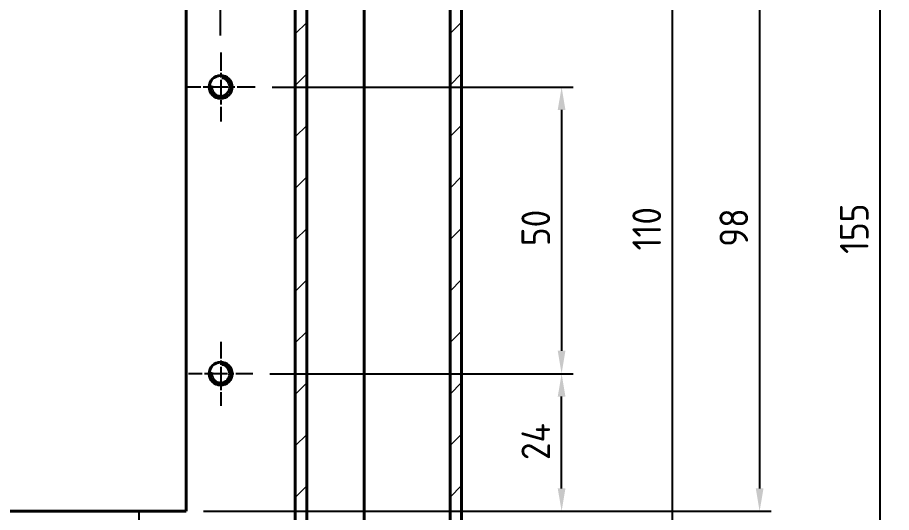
# Model space of a CAD drawing. Header units: millimetres. Extents: x 0 to 2378, y 0 to 1682.
# Drawn here: x 1100.2 to 1252.7, y 1352.6 to 1438.9 of the extents above; entities that cross this region are included whole.
import ezdxf

# ---------------------------------------------------------------- set-up
doc = ezdxf.new("R2010")
doc.units = ezdxf.units.MM
doc.header["$LTSCALE"] = 2
doc.linetypes.add('CHAIN', pattern=[0.3543, 0.2362, -0.0295, 0.0591, -0.0295])
for name, color, linetype, lineweight in [('가시적인 것(ISO)', 3, 'Continuous', 40), ('가시적인 좁은 것(ISO)', 3, 'Continuous', 35), ('중심 표식(ISO)', 1, 'Continuous', 25), ('치수(ISO)', 2, 'Continuous', 25), ('해치(ISO)', 7, 'Continuous', 18)]:
    doc.layers.add(name, color=color, linetype=linetype, lineweight=lineweight)
doc.styles.add('치수 텍스트_PSTEK_POSCO', font='isocp.shx')
doc.dimstyles.new('치수_PSTEK_POSCO', dxfattribs={"dimscale": 2, "dimtxt": 2.5, "dimasz": 2, "dimexe": 1, "dimexo": 1.5, "dimgap": 1, "dimtad": 1, "dimrnd": 1e-08, "dimdsep": 46, "dimtxsty": '치수 텍스트_PSTEK_POSCO', "dimcen": 0.09, "dimdle": 10, "dimclrd": 7, "dimclre": 7, "dimclrt": 2, "dimadec": 1, "dimazin": 2, "dimtfac": 1, "dimtmove": 0, "dimatfit": 3, "dimfxl": 0, "dimtolj": 1, "dimlwd": -1, "dimlwe": -1, "dimarcsym": 0})

# ---------------------------------------------------------------- blocks, each defined once
blk = doc.blocks.new('*D115')
at = {"layer": 'Defpoints', "color": 0}
for p in [(1129.67, 1450.79), (1129.67, 1352.79), (1229.67, 1352.79)]:
    blk.add_point(p, dxfattribs=at)
at = {"layer": '치수(ISO)', "color": 7}
for p, q in [((1132.67, 1450.79), (1231.67, 1450.79)), ((1229.67, 1446.79), (1229.67, 1356.79)), ((1132.67, 1352.79), (1231.67, 1352.79))]:
    blk.add_line(p, q, dxfattribs=at)
for points in [[(1229, 1446.79), (1230.34, 1446.79), (1229.67, 1450.79)], [(1229, 1356.79), (1230.34, 1356.79), (1229.67, 1352.79)]]:
    blk.add_solid(points, dxfattribs=at)
at = {"layer": '치수(ISO)', "color": 2, "insert": (1225.17, 1398.93), "char_height": 5, "attachment_point": 4, "rotation": 90, "style": '치수 텍스트_PSTEK_POSCO'}
blk.add_mtext('\\A1;98', dxfattribs=at)
blk = doc.blocks.new('*D118')
at = {"layer": 'Defpoints', "color": 0}
for p in [(1127.42, 1456.79), (1214.48, 1456.79), (1127.42, 1346.79)]:
    blk.add_point(p, dxfattribs=at)
at = {"layer": '치수(ISO)', "color": 7}
for p, q in [((1130.42, 1456.79), (1216.48, 1456.79)), ((1214.48, 1350.79), (1214.48, 1452.79)), ((1130.42, 1346.79), (1216.48, 1346.79))]:
    blk.add_line(p, q, dxfattribs=at)
for points in [[(1213.81, 1452.79), (1215.15, 1452.79), (1214.48, 1456.79)], [(1213.81, 1350.79), (1215.15, 1350.79), (1214.48, 1346.79)]]:
    blk.add_solid(points, dxfattribs=at)
at = {"layer": '치수(ISO)', "color": 2, "insert": (1209.98, 1398.29), "char_height": 5, "attachment_point": 4, "rotation": 90, "style": '치수 텍스트_PSTEK_POSCO'}
blk.add_mtext('\\A1;110', dxfattribs=at)
blk = doc.blocks.new('*D119')
at = {"layer": 'Defpoints', "color": 0}
for p in [(1150.67, 1479.29), (1250.67, 1479.29), (1150.67, 1324.29)]:
    blk.add_point(p, dxfattribs=at)
at = {"layer": '치수(ISO)', "color": 7}
for p, q in [((1153.67, 1479.29), (1252.67, 1479.29)), ((1250.67, 1328.29), (1250.67, 1475.29)), ((1153.67, 1324.29), (1252.67, 1324.29))]:
    blk.add_line(p, q, dxfattribs=at)
for points in [[(1250, 1475.29), (1251.34, 1475.29), (1250.67, 1479.29)], [(1250, 1328.29), (1251.34, 1328.29), (1250.67, 1324.29)]]:
    blk.add_solid(points, dxfattribs=at)
at = {"layer": '치수(ISO)', "color": 2, "insert": (1246.17, 1397.68), "char_height": 5, "attachment_point": 4, "rotation": 90, "style": '치수 텍스트_PSTEK_POSCO'}
blk.add_mtext('\\A1;155', dxfattribs=at)
blk = doc.blocks.new('*D144')
at = {"layer": 'Defpoints', "color": 0}
for p in [(1141.67, 1426.79), (1141.25, 1376.79), (1195.13, 1376.79)]:
    blk.add_point(p, dxfattribs=at)
at = {"layer": '치수(ISO)', "color": 7}
for p, q in [((1144.67, 1426.79), (1197.13, 1426.79)), ((1195.13, 1422.79), (1195.13, 1380.79)), ((1144.25, 1376.79), (1197.13, 1376.79))]:
    blk.add_line(p, q, dxfattribs=at)
for points in [[(1194.46, 1422.79), (1195.8, 1422.79), (1195.13, 1426.79)], [(1194.46, 1380.79), (1195.8, 1380.79), (1195.13, 1376.79)]]:
    blk.add_solid(points, dxfattribs=at)
at = {"layer": '치수(ISO)', "color": 2, "insert": (1190.63, 1399.04), "char_height": 5, "attachment_point": 4, "rotation": 90, "style": '치수 텍스트_PSTEK_POSCO'}
blk.add_mtext('\\A1;50', dxfattribs=at)
blk = doc.blocks.new('*D148')
at = {"layer": 'Defpoints', "color": 0}
for p in [(957.17, 1516.03), (957.17, 1432.79), (1135.67, 1432.79)]:
    blk.add_point(p, dxfattribs=at)
at = {"layer": '치수(ISO)', "color": 7}
for p, q in [((957.17, 1435.79), (957.17, 1518.03)), ((1135.67, 1435.79), (1135.67, 1518.03)), ((1131.67, 1516.03), (961.17, 1516.03))]:
    blk.add_line(p, q, dxfattribs=at)
for points in [[(961.17, 1516.7), (961.17, 1515.36), (957.17, 1516.03)], [(1131.67, 1516.7), (1131.67, 1515.36), (1135.67, 1516.03)]]:
    blk.add_solid(points, dxfattribs=at)
at = {"layer": '치수(ISO)', "color": 2, "insert": (1039.82, 1520.53), "char_height": 5, "attachment_point": 4, "style": '치수 텍스트_PSTEK_POSCO'}
blk.add_mtext('\\A1;178.5', dxfattribs=at)
blk = doc.blocks.new('*D149')
at = {"layer": 'Defpoints', "color": 0}
for p in [(1141.25, 1376.79), (1195.13, 1376.79), (1129.67, 1352.79)]:
    blk.add_point(p, dxfattribs=at)
at = {"layer": '치수(ISO)', "color": 7}
for p, q in [((1144.25, 1376.79), (1197.13, 1376.79)), ((1195.13, 1356.79), (1195.13, 1372.79)), ((1132.67, 1352.79), (1197.13, 1352.79))]:
    blk.add_line(p, q, dxfattribs=at)
for points in [[(1194.46, 1372.79), (1195.8, 1372.79), (1195.13, 1376.79)], [(1194.46, 1356.79), (1195.8, 1356.79), (1195.13, 1352.79)]]:
    blk.add_solid(points, dxfattribs=at)
at = {"layer": '치수(ISO)', "color": 2, "insert": (1190.63, 1361.73), "char_height": 5, "attachment_point": 4, "rotation": 90, "style": '치수 텍스트_PSTEK_POSCO'}
blk.add_mtext('\\A1;24', dxfattribs=at)

msp = doc.modelspace()

# ---------------------------------------------------------------- hatches: boundary and pattern name
at = {"layer": '해치(ISO)'}
h = msp.add_hatch(dxfattribs=at)
h.set_pattern_fill('ANSI31', color=256, scale=50.8, style=0)
h.set_pattern_definition([(45, (0, 0), (-4.490128, 4.490128), [])])
h.paths.add_polyline_path([(894.6712, 1324.2885), (1150.6712, 1324.2885), (1150.6712, 1479.2885), (894.6712, 1479.2885)])
h.paths.add_polyline_path([(1148.6712, 1326.2885), (896.6712, 1326.2885), (896.6712, 1417.2885), (898.6712, 1417.2885), (898.6712, 1419.2885), (898.6712, 1477.2885), (1148.6712, 1477.2885)], flags=0)
h.paths.add_polyline_path([(1175.6712, 1467.0363), (1177.6712, 1467.0363), (1177.6712, 1468.5885), (1177.6712, 1482.9885), (1177.6712, 1484.5407), (1175.6712, 1484.5407)])
h.paths.add_polyline_path([(1175.6712, 1341.0363), (1177.6712, 1341.0363), (1177.6712, 1342.5885), (1177.6712, 1460.9885), (1177.6712, 1462.5407), (1175.6712, 1462.5407)])
h.paths.add_polyline_path([(1175.6712, 1319.0363), (1177.6712, 1319.0363), (1177.6712, 1320.5885), (1177.6712, 1334.9885), (1177.6712, 1336.5407), (1175.6712, 1336.5407)])
h.paths.add_polyline_path([(867.6712, 1506.7885), (867.6712, 1296.7885), (1143.0416, 1296.7885), (1143.0416, 1286.7885), (1152.3008, 1286.7885), (1152.3008, 1296.7885), (1177.6712, 1296.7885), (1177.6712, 1312.9885), (1177.6712, 1314.5407), (1175.6712, 1314.5407), (1175.6712, 1298.7885), (869.6712, 1298.7885), (869.6712, 1504.7885), (1175.6712, 1504.7885), (1175.6712, 1489.0363), (1177.6712, 1489.0363), (1177.6712, 1490.5885), (1177.6712, 1506.7885)])

# ---------------------------------------------------------------- linework, layer by layer
at = {"layer": '가시적인 것(ISO)'}
for p, q in [((1150.6712, 1324.2885), (1150.6712, 1479.2885)), ((1160.6712, 1324.2885), (1160.6712, 1479.2885)), ((1148.6712, 1477.2885), (1148.6712, 1326.2885)), ((1175.6712, 1462.5407), (1175.6712, 1341.0363)), ((1177.6712, 1341.0363), (1177.6712, 1462.5407)), ((1129.6712, 1450.7885), (1129.6712, 1352.7885)), ((1129.6712, 1352.7885), (963.1712, 1352.7885))]:
    msp.add_line(p, q, dxfattribs=at)
for centre in [(1135.6712, 1426.7885), (1135.6712, 1376.7885)]:
    msp.add_circle(centre, 2, dxfattribs=at)
at = {"layer": '가시적인 좁은 것(ISO)'}
for centre in [(1135.6712, 1426.7885), (1135.6712, 1376.7885)]:
    msp.add_arc(centre, 1.582, 170, 80, dxfattribs=at)
at = {"layer": '중심 표식(ISO)', "linetype": 'CHAIN', "ltscale": 6.667144}
for p, q in [((1135.6712, 1432.7885), (1135.6712, 1420.7885)), ((1141.6712, 1426.7885), (1129.6712, 1426.7885)), ((1121.4212, 1352.7885), (1121.4212, 1340.7885))]:
    msp.add_line(p, q, dxfattribs=at)
at = {"layer": '중심 표식(ISO)', "linetype": 'CHAIN', "ltscale": 6.20266}
for p, q in [((1135.6712, 1382.3705), (1135.6712, 1371.2065)), ((1141.2532, 1376.7885), (1130.0892, 1376.7885))]:
    msp.add_line(p, q, dxfattribs=at)

# ---------------------------------------------------------------- dimensions: what is measured, and where the dimension line sits
at = {"layer": '치수(ISO)', "color": 7}
for base, p1, p2, angle, picture, middle in [((957.1712, 1516.0286), (1135.6712, 1432.7885), (957.1712, 1432.7885), 180, '*D148', (1046.4212, 1516.0286)), ((1250.6712, 1479.2885), (1150.6712, 1324.2885), (1150.6712, 1479.2885), 90, '*D119', (1250.6712, 1401.7885)), ((1214.4805, 1456.7885), (1127.4212, 1346.7885), (1127.4212, 1456.7885), 90, '*D118', (1214.4805, 1401.7885)), ((1229.6712, 1352.7885), (1129.6712, 1450.7885), (1129.6712, 1352.7885), 90, '*D115', (1229.6712, 1401.7885)), ((1195.1289, 1376.7885), (1141.6712, 1426.7885), (1141.2532, 1376.7885), 90, '*D144', (1195.1289, 1401.7885)), ((1195.1289, 1376.7885), (1129.6712, 1352.7885), (1141.2532, 1376.7885), 90, '*D149', (1195.1289, 1364.7885))]:
    dim = msp.add_linear_dim(base=base, p1=p1, p2=p2, angle=angle, dimstyle='치수_PSTEK_POSCO', override={"dimdec": 2, "dimtp": 0, "dimtm": 0, "dimtdec": 2, "dimtofl": 0, "dimatfit": 1}, dxfattribs=at)
    dim.commit()
    dim.dimension.update_dxf_attribs({"geometry": picture, "text_midpoint": middle, "dimtype": 160})

doc.saveas('drawing.dxf')
